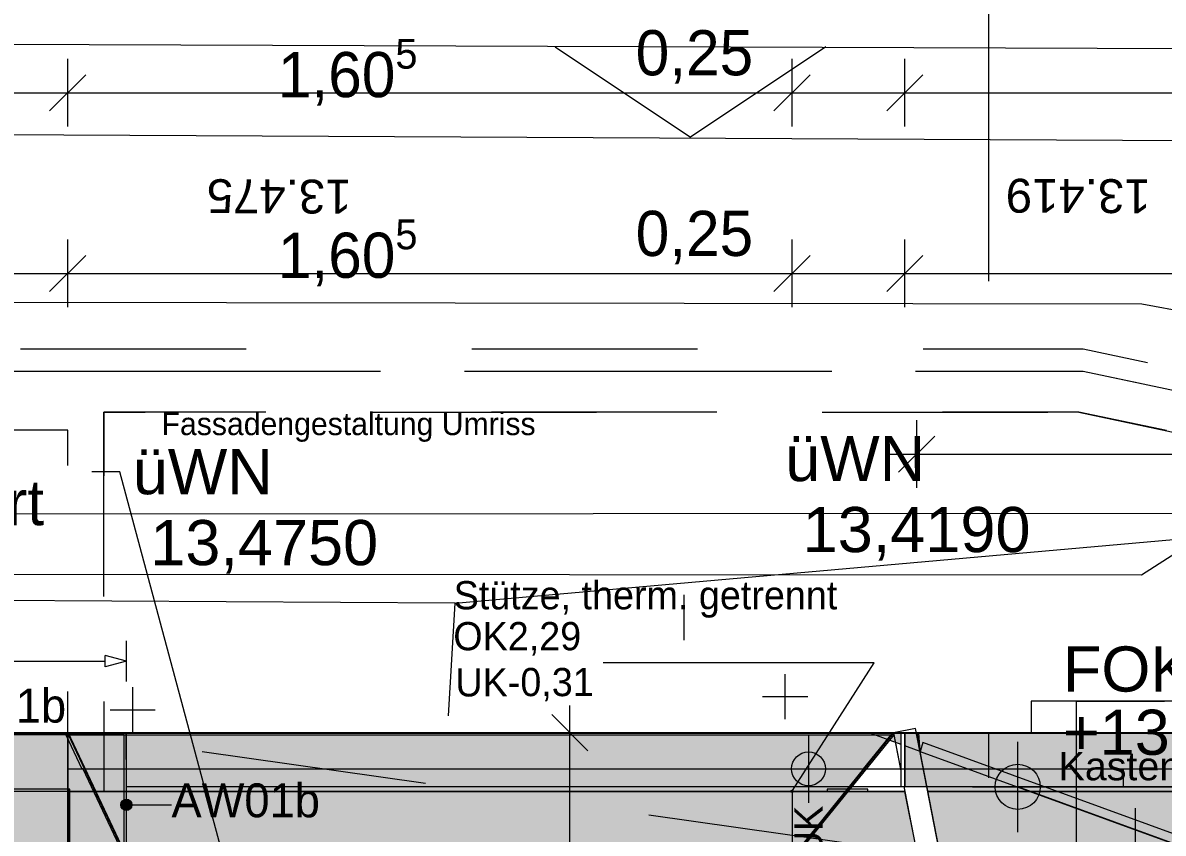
# Model space of a CAD drawing. Header units: metres. Extents: x -3.9 to 83, y -38 to 6.2.
# Drawn here: x 12.861 to 15.387, y -0.222 to 1.572 of the extents above; entities that cross this region are included whole.
import ezdxf

# ---------------------------------------------------------------- set-up
doc = ezdxf.new("R2010")
doc.units = ezdxf.units.M
doc.header["$MEASUREMENT"] = 0
doc.set_wipeout_variables(frame=1)
for name, pattern in [('Achse', [0.004, 0.002, -0.001, 0, -0.001]), ('Fernmeldewesen VERM', [0.03, 0.02, -0.01]), ('Schnittlinie', [0.006, 0.003, -0.0015, 0, -0.0015]), ('STROM VERM', [0.013, 0.008, -0.005]), ('Untersicht', [0.001, 0.0005, -0.0005]), ('Untersicht 1_1', [0.075, 0.025, -0.05]), ('Wipeout_Contour', [1, 0, -1])]:
    doc.linetypes.add(name, pattern=pattern)
for name, color, linetype in [('0._EG PP_2_000 Achsraster', 7, 'Continuous'), ('0._EG PP_2_110 Wand Aussen', 7, 'Continuous'), ('0._EG PP_2_140 Geländer transparent', 7, 'Continuous'), ('0._EG PP_2_150 Stütze', 7, 'Continuous'), ('0._EG PP_2_165 Fassadengestaltung Bänder', 7, 'Continuous'), ('0._EG PP_2_210 Decke', 7, 'Continuous'), ('0._EG PP_2_220 Bodenaufbau', 7, 'Continuous'), ('0._EG PP_2_221 Bodenaufbau - Terrassenbelag', 7, 'Continuous'), ('0._EG PP_2_240 Unterdämmung', 7, 'Continuous'), ('0._EG PP_2_250 Träger Unterzug', 7, 'Continuous'), ('0._EG PP_2_420 Rampe', 7, 'Continuous'), ('0._EG PP_2_570 Beschriftung 3D', 7, 'Continuous'), ('0._EG PP_2_851 Marker Schnitt', 7, 'Continuous'), ('0._EG PP_2_910 Allgemein Lageplan Höhen', 7, 'Continuous'), ('0._EG PP_2_915 Allgemein Beschriftung.x', 7, 'Continuous'), ('0._EG PP_2_945 Einreichplan Beschriftung', 7, 'Continuous'), ('0._EG PP_2_950 Polierplan Bemaßung', 7, 'Continuous'), ('0._EG PP_2_955 Polierplan Beschriftung', 7, 'Continuous'), ('0._EG PP_2_970 Brandschutz', 7, 'Continuous'), ('0._EG PP_2_Fernmeldewesen_Fernmeldekabel.verm', 7, 'Continuous'), ('0._EG PP_2_Kataster Grenzen_Grundstücksgrenze.verm', 7, 'Continuous'), ('0._EG PP_2_Neubau_840 Baulinien', 7, 'Continuous'), ('0._EG PP_2_Strom_Stromfreileitung.verm', 7, 'Continuous'), ('0._EG PP_2_Strom_Stromkabel.verm', 7, 'Continuous'), ('0._EG PP_2_ZUS_1_Punkte_Punkthöhe.verm', 7, 'Continuous')]:
    doc.layers.add(name, color=color, linetype=linetype)
doc.styles.add('ERSTELLTER_STIL_1', font='arial.ttf')
doc.styles.add('ERSTELLTER_STIL_2', font='')
doc.styles.add('ERSTELLTER_STIL_6', font='arial.ttf')
doc.styles.get('ERSTELLTER_STIL_2').set_extended_font_data('Eurostile')
doc.linetypes.add('Grenze Grundstück', pattern='A,0,[1,415_260415_PP_VA_1_3 0 EG1.Shx,S=0.00031746,R=0,X=0,Y=0],-0.04,0', length=0.04)

msp = doc.modelspace()

# ---------------------------------------------------------------- hatches: boundary and pattern name
at = {"layer": '0._EG PP_2_110 Wand Aussen', "linetype": 'Continuous', "lineweight": 13, "true_color": 0xff6400}
for points in [[(11.095, -0.005), (11.095, -0.125), (12.965, -0.125), (12.965, -0.005)], [(12.965, -0.125), (13.085, -0.005), (12.965, -0.005)], [(12.965, -0.125), (13.085, -0.125), (13.085, -0.005)], [(12.965, -0.125), (12.965, -2.805), (13.085, -2.805), (13.085, -0.125)]]:
    msp.add_hatch(color=30, dxfattribs=at).paths.add_polyline_path(points)
at = {"layer": '0._EG PP_2_110 Wand Aussen', "linetype": 'Continuous', "lineweight": 0, "true_color": 0x373737}
for points in [[(11.135, -0.125), (11.135, -0.13), (12.96, -0.13), (12.96, -0.125)], [(12.96, -0.13), (12.965, -0.125), (12.96, -0.125)], [(12.96, -0.13), (12.965, -0.13), (12.965, -0.125)], [(12.96, -0.13), (12.96, -2.925), (12.965, -2.925), (12.965, -0.13)]]:
    msp.add_hatch(color=250, dxfattribs=at).paths.add_polyline_path(points)
at = {"layer": '0._EG PP_2_110 Wand Aussen', "linetype": 'Continuous', "lineweight": 13, "true_color": 0x3f7f02}
for points in [[(12.78, -0.31), (12.96, -0.13), (12.78, -0.13)], [(12.78, -0.31), (12.96, -0.31), (12.96, -0.13)]]:
    msp.add_hatch(color=76, dxfattribs=at).paths.add_polyline_path(points)
at = {"layer": '0._EG PP_2_221 Bodenaufbau - Terrassenbelag', "linetype": 'Continuous', "lineweight": 0, "true_color": 0x191919}
msp.add_hatch(color=250, dxfattribs=at).paths.add_polyline_path([(13.6359, -1.43), (12.96, 0.0015), (12.96, -1.43)])
at = {"layer": '0._EG PP_2_915 Allgemein Beschriftung.x', "linetype": 'Continuous', "lineweight": 0, "true_color": 0x000000}
msp.add_hatch(color=18, dxfattribs=at).paths.add_polyline_path([(13.0775, -0.1597), (13.0785, -0.1645), (13.0812, -0.1685), (13.0852, -0.1712), (13.09, -0.1722), (13.0948, -0.1712), (13.0988, -0.1685), (13.1015, -0.1645), (13.1025, -0.1597), (13.1015, -0.1549), (13.0988, -0.1508), (13.0948, -0.1481), (13.09, -0.1472), (13.0852, -0.1481), (13.0812, -0.1508), (13.0785, -0.1549)])

# ---------------------------------------------------------------- linework, layer by layer
at = {"layer": '0._EG PP_2_110 Wand Aussen', "color": 7, "linetype": 'Continuous', "lineweight": 13, "ltscale": 1000}
for p, q in [((12.965, -0.005), (11.095, -0.005)), ((13.085, -0.005), (12.965, -0.005)), ((13.085, -0.005), (12.965, -0.005)), ((13.085, -0.125), (13.085, -0.005)), ((12.96, -0.125), (11.135, -0.125)), ((12.965, -0.125), (12.96, -0.125)), ((12.965, -0.125), (12.96, -0.125)), ((12.965, -0.13), (12.965, -0.125)), ((13.085, -2.805), (13.085, -0.125)), ((12.965, -2.925), (12.965, -0.13))]:
    msp.add_line(p, q, dxfattribs=at)
at = {"layer": '0._EG PP_2_110 Wand Aussen', "color": 7, "linetype": 'Continuous', "lineweight": 18, "ltscale": 1000}
for p, q in [((12.96, -0.13), (12.78, -0.13)), ((12.96, -0.13), (12.78, -0.13)), ((12.96, -0.31), (12.96, -0.13))]:
    msp.add_line(p, q, dxfattribs=at)
at = {"layer": '0._EG PP_2_110 Wand Aussen', "color": 7, "linetype": 'Continuous', "lineweight": 13, "ltscale": 1000, "flags": 128}
for points in [[(13.085, 0), (11.09, 0)], [(13.09, 0), (13.085, 0)], [(13.09, -2.8), (13.09, 0)]]:
    msp.add_lwpolyline(points, dxfattribs=at)
at = {"layer": '0._EG PP_2_210 Decke', "color": 7, "linetype": 'Continuous', "lineweight": 13, "ltscale": 1000, "true_color": 0xf4f4f4, "flags": 128}
msp.add_lwpolyline([(15.32, -3.11), (15.32, -2.93), (12.96, -2.93), (12.96, -0.13), (12.76, -0.13)], dxfattribs=at)
at = {"layer": '0._EG PP_2_220 Bodenaufbau', "color": 7, "linetype": 'Continuous', "lineweight": 18, "ltscale": 1000, "flags": 128}
for points in [[(13.0902, -0.1199), (13.0898, 0)], [(13.0904, -0.1199), (13.09, 0)]]:
    msp.add_lwpolyline(points, dxfattribs=at)
at = {"layer": '0._EG PP_2_221 Bodenaufbau - Terrassenbelag', "color": 7, "linetype": 'Continuous', "lineweight": 18, "ltscale": 1000, "flags": 128}
for points in [[(12.96, -1.43), (12.96, 0.0015)], [(12.96, 0.0015), (13.6359, -1.43)], [(12.956, -0.005), (12.9914, -0.08)], [(12.9631, -0.005), (12.9625, -0.005), (12.956, -0.005)], [(13.6347, -1.4291), (12.9622, -0.005)], [(13.6349, -1.429), (12.9625, -0.005)], [(13.6353, -1.4287), (12.9631, -0.005)], [(12.9935, -0.08), (12.9914, -0.08)], [(12.9935, -0.08), (13.6319, -1.431)], [(13.6322, -1.43), (14.7244, -0.08)], [(14.7244, -0.08), (14.7229, -0.08)]]:
    msp.add_lwpolyline(points, dxfattribs=at)
at = {"layer": '0._EG PP_2_240 Unterdämmung', "color": 30, "linetype": 'Untersicht', "lineweight": 13, "ltscale": 1000, "true_color": 0xff6400, "flags": 128}
msp.add_lwpolyline([(11.09, -0.13), (12.96, -0.13), (15.195, -0.13), (15.195, 0.07), (15.98, 0.07), (15.98, 0.6362), (15.21, 0.8), (11.09, 0.8)], dxfattribs=at)
at = {"layer": '0._EG PP_2_240 Unterdämmung', "color": 30, "linetype": 'Untersicht 1_1', "lineweight": 13, "ltscale": 1000, "true_color": 0xff6400, "flags": 128}
for points in [[(12.96, 0), (12.96, -0.13), (18.9846, -0.13), (18.9853, 0.07), (15.095, 0.07), (15.095, 0)], [(12.9618, -0.71), (18.6727, -0.71), (18.6746, -0.13), (12.9618, -0.13)]]:
    msp.add_lwpolyline(points, close=True, dxfattribs=at)
at = {"layer": '0._EG PP_2_250 Träger Unterzug', "color": 7, "linetype": 'Untersicht', "lineweight": 13, "ltscale": 1000, "flags": 128}
msp.add_lwpolyline([(12.96, -0.13), (12.96, -0.71)], dxfattribs=at)
at = {"layer": '0._EG PP_2_420 Rampe', "color": 7, "linetype": 'Continuous', "lineweight": 18, "ltscale": 1000, "flags": 128}
msp.add_lwpolyline([(12.96, -2.93), (12.96, -0.08)], dxfattribs=at)
at = {"layer": '0._EG PP_2_570 Beschriftung 3D', "color": 7, "linetype": 'Continuous', "lineweight": 13, "ltscale": 1000}
for q in [(14.7328, -0.125), (14.6428, -0.13)]:
    msp.add_line((14.7328, -0.13), q, dxfattribs=at)
at = {"layer": '0._EG PP_2_570 Beschriftung 3D', "color": 7, "linetype": 'Continuous', "lineweight": 13, "ltscale": 1000, "flags": 128}
msp.add_lwpolyline([(14.7328, -0.13), (14.7328, -0.125), (14.6428, -0.125), (14.6428, -0.13)], close=True, dxfattribs=at)
at = {"layer": '0._EG PP_2_570 Beschriftung 3D', "color": 7, "linetype": 'Continuous', "lineweight": 13, "ltscale": 1000}
msp.add_point((14.7328, -0.13), dxfattribs=at)
at = {"layer": '0._EG PP_2_851 Marker Schnitt', "color": 7, "linetype": 'Schnittlinie', "lineweight": 13, "ltscale": 1000}
msp.add_line((14.325, 4.805), (14.325, -35.645), dxfattribs=at)
at = {"layer": '0._EG PP_2_910 Allgemein Lageplan Höhen', "color": 7, "linetype": 'Continuous', "lineweight": 13, "ltscale": 1000}
for p, q in [((14.5497, 0.0298), (14.5497, 0.1298)), ((13.1042, 0.0009), (13.1042, 0.1009)), ((14.4997, 0.0798), (14.5997, 0.0798)), ((13.0542, 0.0509), (13.1542, 0.0509))]:
    msp.add_line(p, q, dxfattribs=at)
at = {"layer": '0._EG PP_2_915 Allgemein Beschriftung.x', "color": 7, "linetype": 'Continuous', "lineweight": 13, "ltscale": 1000}
for p, q in [((14.04, 1.5183), (14.34, 1.3183)), ((14.64, 1.5183), (14.34, 1.3183)), ((13.1025, -0.1597), (13.14, -0.1597)), ((13.14, -0.1597), (13.19, -0.1597))]:
    msp.add_line(p, q, dxfattribs=at)
msp.add_circle((13.09, -0.1597), 0.0125, dxfattribs=at)
at = {"layer": '0._EG PP_2_950 Polierplan Bemaßung', "color": 6, "linetype": 'Continuous', "lineweight": 13, "ltscale": 1000, "true_color": 0xfb02fe}
for p, q in [((12.96, 1.3419), (12.96, 1.4919)), ((14.565, 1.3419), (14.565, 1.4919)), ((14.815, 1.3419), (14.815, 1.4919)), ((13, 1.4569), (12.92, 1.3769)), ((14.605, 1.4569), (14.525, 1.3769)), ((14.855, 1.4569), (14.775, 1.3769)), ((12.78, 1.4169), (12.96, 1.4169)), ((12.96, 1.4169), (14.565, 1.4169)), ((14.565, 1.4169), (14.815, 1.4169)), ((14.815, 1.4169), (18.6746, 1.4169)), ((14.8412, 0.5419), (14.8412, 0.6919)), ((14.8812, 0.6569), (14.8012, 0.5769)), ((14.7812, 0.6169), (14.8412, 0.6169)), ((14.8412, 0.6169), (18.5436, 0.6169)), ((14.0725, 0), (14.0725, 0.06)), ((14.1125, -0.04), (14.0325, 0.04)), ((14.1475, 0), (13.9975, 0)), ((14.0725, -0.85), (14.0725, 0))]:
    msp.add_line(p, q, dxfattribs=at)
at = {"layer": '0._EG PP_2_950 Polierplan Bemaßung', "color": 76, "linetype": 'Continuous', "lineweight": 13, "ltscale": 1000, "true_color": 0x3f7f02}
for p, q in [((12.96, 0.9419), (12.96, 1.0919)), ((14.565, 0.9419), (14.565, 1.0919)), ((14.815, 0.9419), (14.815, 1.0919)), ((13, 1.0569), (12.92, 0.9769)), ((14.605, 1.0569), (14.525, 0.9769)), ((14.855, 1.0569), (14.775, 0.9769)), ((12.78, 1.0169), (12.96, 1.0169)), ((12.96, 1.0169), (14.565, 1.0169)), ((14.565, 1.0169), (14.815, 1.0169)), ((14.815, 1.0169), (18.6746, 1.0169)), ((14.6015, -0.005), (14.6015, -0.155)), ((14.5265, -0.08), (14.6765, -0.08))]:
    msp.add_line(p, q, dxfattribs=at)
msp.add_circle((14.6015, -0.08), 0.0375, dxfattribs=at)
at = {"layer": '0._EG PP_2_955 Polierplan Beschriftung', "color": 7, "linetype": 'Continuous', "lineweight": 13, "ltscale": 1000}
for p, q in [((13.0758, 0.5776), (13.0133, 0.5776)), ((13.3594, -0.4776), (13.0758, 0.5776)), ((14.7472, 0.1545), (14.1462, 0.1545)), ((14.5663, -0.1279), (14.7472, 0.1545))]:
    msp.add_line(p, q, dxfattribs=at)
msp.add_circle((14.565, -0.13), 0.0025, dxfattribs=at)
at = {"layer": '0._EG PP_2_970 Brandschutz', "color": 16, "linetype": 'Continuous', "lineweight": 13, "ltscale": 1000, "true_color": 0x7e0000}
for p, q in [((13.09, 0.1131), (13.09, 0.2036)), ((11.1367, 0.1584), (13.0433, 0.1584)), ((13.0433, 0.1459), (13.0433, 0.1709)), ((13.09, 0.1584), (13.0433, 0.1709)), ((13.09, 0.1584), (13.0433, 0.1459))]:
    msp.add_line(p, q, dxfattribs=at)
at = {"layer": '0._EG PP_2_Fernmeldewesen_Fernmeldekabel.verm', "color": 3, "linetype": 'Fernmeldewesen VERM', "lineweight": 0, "ltscale": 1000}
for p, q in [((22.8486, 0.4898), (-0.2913, 0.4754)), ((13.8176, 0.2868), (15.4104, 0.4277)), ((13.8176, 0.2868), (-0.0132, 0.3703)), ((13.8176, 0.2868), (13.803, 0.0371))]:
    msp.add_line(p, q, dxfattribs=at)
at = {"layer": '0._EG PP_2_Strom_Stromfreileitung.verm', "color": 8, "linetype": 'Continuous', "lineweight": 13, "ltscale": 1000}
msp.add_line((22.8486, 1.2735), (-3.9335, 1.4075), dxfattribs=at)
at = {"layer": '0._EG PP_2_Strom_Stromkabel.verm', "color": 1, "linetype": 'STROM VERM', "lineweight": 0, "ltscale": 1000}
for p, q in [((15.34, 0.9491), (-0.0472, 0.971)), ((15.4596, 0.9269), (15.34, 0.9491)), ((15.4602, 0.4266), (15.339, 0.349)), ((15.339, 0.349), (9.188, 0.3517))]:
    msp.add_line(p, q, dxfattribs=at)
at = {"layer": '0._EG PP_2_Strom_Stromkabel.verm', "color": 8, "linetype": 'STROM VERM', "lineweight": 0, "ltscale": 1000, "flags": 128}
msp.add_lwpolyline([(-0.0449, 1.3711), (-0.0412, 1.571), (19.0107, 1.5019), (19.007, 1.3019)], close=True, dxfattribs=at)

# ---------------------------------------------------------------- texts
at = {"layer": '0._EG PP_2_910 Allgemein Lageplan Höhen', "color": 7, "linetype": 'Continuous', "lineweight": 13, "char_height": 0.1, "attachment_point": 1, "style": 'ERSTELLTER_STIL_1'}
for s, insert in [('\\A1;{\\pql;\\fArial|b0|i0|c0|p0;\\W1.000000;üWN}', (14.5497, 0.657)), ('\\A1;{\\pql;\\fArial|b0|i0|c0|p0;\\W1.000000;üWN}', (13.1042, 0.628)), ('\\A1;{\\pql;\\fArial|b0|i0|c0|p0;\\W1.000000; 13,4190}', (14.5497, 0.4998)), ('\\A1;{\\pql;\\fArial|b0|i0|c0|p0;\\W1.000000; 13,4750}', (13.1042, 0.4709))]:
    msp.add_mtext(s, dxfattribs=dict(at, insert=insert))
at = {"layer": '0._EG PP_2_915 Allgemein Beschriftung.x', "color": 7, "linetype": 'Continuous', "lineweight": 13, "char_height": 0.075, "attachment_point": 4, "style": 'ERSTELLTER_STIL_2'}
for insert in [(12.6277, 0.0594), (13.19, -0.1503)]:
    msp.add_mtext('\\A1;{\\pql;\\fEurostile|b0|i0|c0|p0;\\W1.000000;AW01b}', dxfattribs=dict(at, insert=insert))
at = {"layer": '0._EG PP_2_945 Einreichplan Beschriftung', "color": 7, "linetype": 'Continuous', "lineweight": 13, "insert": (13.1681, 0.6438), "char_height": 0.05, "attachment_point": 7, "style": 'ERSTELLTER_STIL_2'}
msp.add_mtext('\\A1;{\\pql;\\fEurostile|b0|i0|c0|p0;\\W1.000000;Fassadengestaltung Umriss}', dxfattribs=at)
at = {"layer": '0._EG PP_2_950 Polierplan Bemaßung', "color": 6, "linetype": 'Continuous', "lineweight": 13, "true_color": 0xfb02fe, "insert": (14.2186, 1.4369), "char_height": 0.1, "width": 0.306373, "attachment_point": 7, "style": 'ERSTELLTER_STIL_2'}
msp.add_mtext('\\A1;{\\pql;\\fEurostile|b0|i0|c0|p0;\\W1.000000;0,25}', dxfattribs=at)
at = {"layer": '0._EG PP_2_950 Polierplan Bemaßung', "color": 6, "linetype": 'Continuous', "lineweight": 13, "true_color": 0xfb02fe, "insert": (13.4258, 1.3779), "char_height": 0.1, "attachment_point": 7, "style": 'ERSTELLTER_STIL_2'}
msp.add_mtext('\\A1;{\\pql;\\fEurostile|b0|i0|c0|p0;\\W1.000000;1,60\\fEurostile|b0|i0|c0|p0;\\W1.000000;\\A1{\\H.66x;\\S5^  ;}}', dxfattribs=at)
at = {"layer": '0._EG PP_2_950 Polierplan Bemaßung', "color": 76, "linetype": 'Continuous', "lineweight": 13, "true_color": 0x3f7f02, "insert": (14.2186, 1.0369), "char_height": 0.1, "width": 0.306373, "attachment_point": 7, "style": 'ERSTELLTER_STIL_2'}
msp.add_mtext('\\A1;{\\pql;\\fEurostile|b0|i0|c0|p0;\\W1.000000;0,25}', dxfattribs=at)
at = {"layer": '0._EG PP_2_950 Polierplan Bemaßung', "color": 76, "linetype": 'Continuous', "lineweight": 13, "true_color": 0x3f7f02, "insert": (13.4258, 0.9779), "char_height": 0.1, "attachment_point": 7, "style": 'ERSTELLTER_STIL_2'}
msp.add_mtext('\\A1;{\\pql;\\fEurostile|b0|i0|c0|p0;\\W1.000000;1,60\\fEurostile|b0|i0|c0|p0;\\W1.000000;\\A1{\\H.66x;\\S5^  ;}}', dxfattribs=at)
at = {"layer": '0._EG PP_2_950 Polierplan Bemaßung', "color": 7, "linetype": 'Continuous', "lineweight": 13, "insert": (15.1651, 0.0618), "char_height": 0.1, "attachment_point": 7, "style": 'ERSTELLTER_STIL_1'}
msp.add_mtext('\\A1;{\\pql;\\fArial|b0|i0|c0|p0;\\W1.000000;FOK -0,22\\fArial|b0|i0|c0|p0;\\W1.000000;\\A1{\\H.66x;\\S5^  ;}\\fArial|b0|i0|c0|p0;\\W1.000000; /}', dxfattribs=at)
at = {"layer": '0._EG PP_2_950 Polierplan Bemaßung', "color": 76, "linetype": 'Continuous', "lineweight": 13, "true_color": 0x3f7f02, "insert": (14.6515, -0.6912), "char_height": 0.0625, "width": 0.536179, "attachment_point": 7, "rotation": 90, "style": 'ERSTELLTER_STIL_2'}
msp.add_mtext('\\A1;{\\pql;\\fEurostile|b0|i0|c0|p0;\\W1.000000;Rampe RDUK}', dxfattribs=at)
at = {"layer": '0._EG PP_2_955 Polierplan Beschriftung', "color": 7, "linetype": 'Continuous', "lineweight": 13, "insert": (11.2872, 0.575), "char_height": 0.1, "attachment_point": 4, "line_spacing_factor": 0.968043, "style": 'ERSTELLTER_STIL_2'}
msp.add_mtext('\\A1;{\\pql;\\fEurostile|b0|i0|c0|p0;\\W1.000000;Gegensprechanlage\\P\\pql;\\fEurostile|b0|i0|c0|p0;\\W1.000000;in Postfachanlage integriert}', dxfattribs=at)
at = {"layer": '0._EG PP_2_955 Polierplan Beschriftung', "color": 7, "linetype": 'Continuous', "lineweight": 13, "char_height": 0.0625, "style": 'ERSTELLTER_STIL_2'}
for s, insert, attachment_point in [('\\A1;{\\pql;\\fEurostile|b0|i0|c0|p0;\\W1.000000;Stütze, therm. getrennt}', (13.8152, 0.2543), 7), ('\\A1;{\\pqr;\\pt0,1;\\fEurostile|b0|i0|c0|p0;\\W1.000000;OK}', (13.9352, 0.245), 3), ('\\A1;{\\pql;\\pt0,1;\\fEurostile|b0|i0|c0|p0;\\W1.000000;2,29\\fEurostile|b0|i0|c0|p0;\\W1.000000;\\A1{\\H.66x;\\S^  ;}\\fEurostile|b0|i0|c0|p0;\\W1.000000;\\fEurostile|b0|i0|c0|p0;\\W1.000000;\\A1{\\H.66x;\\S^  ;}\\fEurostile|b0|i0|c0|p0;\\W1.000000;\\fEurostile|b0|i0|c0|p0;\\W1.000000;\\fEurostile|b0|i0|c0|p0;\\W1.000000;\\fEurostile|b0|i0|c0|p0;\\W1.000000;\\fEurostile|b0|i0|c0|p0;\\W1.000000;\\fEurostile|b0|i0|c0|p0;\\W1.000000;\\fEurostile|b0|i0|c0|p0;\\W1.000000;\\A1{\\H.66x;\\S^  ;}\\fEurostile|b0|i0|c0|p0;\\W1.000000;\\fEurostile|b0|i0|c0|p0;\\W1.000000;\\A1{\\H.66x;\\S^  ;}\\fEurostile|b0|i0|c0|p0;\\W1.000000;\\fEurostile|b0|i0|c0|p0;\\W1.000000;\\fEurostile|b0|i0|c0|p0;\\W1.000000;\\fEurostile|b0|i0|c0|p0;\\W1.000000;\\fEurostile|b0|i0|c0|p0;\\W1.000000;\\fEurostile|b0|i0|c0|p0;\\W1.000000;\\fEurostile|b0|i0|c0|p0;\\W1.000000;\\A1{\\H.66x;\\S^  ;}\\fEurostile|b0|i0|c0|p0;\\W1.000000;\\fEurostile|b0|i0|c0|p0;\\W1.000000;\\A1{\\H.66x;\\S^  ;}\\fEurostile|b0|i0|c0|p0;\\W1.000000;\\fEurostile|b0|i0|c0|p0;\\W1.000000;\\fEurostile|b0|i0|c0|p0;\\W1.000000;\\fEurostile|b0|i0|c0|p0;\\W1.000000;\\fEurostile|b0|i0|c0|p0;\\W1.000000;\\fEurostile|b0|i0|c0|p0;\\W1.000000;\\fEurostile|b0|i0|c0|p0;\\W1.000000;\\A1{\\H.66x;\\S^  ;}\\fEurostile|b0|i0|c0|p0;\\W1.000000;\\fEurostile|b0|i0|c0|p0;\\W1.000000;\\fEurostile|b0|i0|c0|p0;\\W1.000000;\\fEurostile|b0|i0|c0|p0;\\W1.000000;\\fEurostile|b0|i0|c0|p0;\\W1.000000;\\fEurostile|b0|i0|c0|p0;\\W1.000000;\\fEurostile|b0|i0|c0|p0;\\W1.000000;\\fEurostile|b0|i0|c0|p0;\\W1.000000;\\fEurostile|b0|i0|c0|p0;\\W1.000000;\\fEurostile|b0|i0|c0|p0;\\W1.000000;\\fEurostile|b0|i0|c0|p0;\\W1.000000;\\fEurostile|b0|i0|c0|p0;\\W1.000000;\\fEurostile|b0|i0|c0|p0;\\W1.000000;\\fEurostile|b0|i0|c0|p0;\\W1.000000;\\fEurostile|b0|i0|c0|p0;\\W1.000000;\\fEurostile|b0|i0|c0|p0;\\W1.000000;\\fEurostile|b0|i0|c0|p0;\\W1.000000;\\fEurostile|b0|i0|c0|p0;\\W1.000000;\\fEurostile|b0|i0|c0|p0;\\W1.000000;}', (13.9352, 0.245), 1), ('\\A1;{\\pqr;\\pt0,1;\\fEurostile|b0|i0|c0|p0;\\W1.000000;UK}', (13.9352, 0.1428), 3), ('\\A1;{\\pql;\\pt0,1;\\fEurostile|b0|i0|c0|p0;\\W1.000000;-0,31\\fEurostile|b0|i0|c0|p0;\\W1.000000;\\A1{\\H.66x;\\S^  ;}\\fEurostile|b0|i0|c0|p0;\\W1.000000;\\fEurostile|b0|i0|c0|p0;\\W1.000000;\\A1{\\H.66x;\\S^  ;}\\fEurostile|b0|i0|c0|p0;\\W1.000000;\\fEurostile|b0|i0|c0|p0;\\W1.000000;\\fEurostile|b0|i0|c0|p0;\\W1.000000;\\fEurostile|b0|i0|c0|p0;\\W1.000000;\\fEurostile|b0|i0|c0|p0;\\W1.000000;\\fEurostile|b0|i0|c0|p0;\\W1.000000;\\fEurostile|b0|i0|c0|p0;\\W1.000000;\\A1{\\H.66x;\\S^  ;}\\fEurostile|b0|i0|c0|p0;\\W1.000000;\\fEurostile|b0|i0|c0|p0;\\W1.000000;\\A1{\\H.66x;\\S^  ;}\\fEurostile|b0|i0|c0|p0;\\W1.000000;\\fEurostile|b0|i0|c0|p0;\\W1.000000;\\fEurostile|b0|i0|c0|p0;\\W1.000000;\\fEurostile|b0|i0|c0|p0;\\W1.000000;\\fEurostile|b0|i0|c0|p0;\\W1.000000;\\fEurostile|b0|i0|c0|p0;\\W1.000000;\\fEurostile|b0|i0|c0|p0;\\W1.000000;\\A1{\\H.66x;\\S^  ;}\\fEurostile|b0|i0|c0|p0;\\W1.000000;\\fEurostile|b0|i0|c0|p0;\\W1.000000;\\A1{\\H.66x;\\S^  ;}\\fEurostile|b0|i0|c0|p0;\\W1.000000;\\fEurostile|b0|i0|c0|p0;\\W1.000000;\\fEurostile|b0|i0|c0|p0;\\W1.000000;\\fEurostile|b0|i0|c0|p0;\\W1.000000;\\fEurostile|b0|i0|c0|p0;\\W1.000000;\\fEurostile|b0|i0|c0|p0;\\W1.000000;\\fEurostile|b0|i0|c0|p0;\\W1.000000;\\A1{\\H.66x;\\S^  ;}\\fEurostile|b0|i0|c0|p0;\\W1.000000;\\fEurostile|b0|i0|c0|p0;\\W1.000000;\\fEurostile|b0|i0|c0|p0;\\W1.000000;\\fEurostile|b0|i0|c0|p0;\\W1.000000;\\fEurostile|b0|i0|c0|p0;\\W1.000000;\\fEurostile|b0|i0|c0|p0;\\W1.000000;\\fEurostile|b0|i0|c0|p0;\\W1.000000;\\fEurostile|b0|i0|c0|p0;\\W1.000000;\\fEurostile|b0|i0|c0|p0;\\W1.000000;\\fEurostile|b0|i0|c0|p0;\\W1.000000;\\fEurostile|b0|i0|c0|p0;\\W1.000000;\\fEurostile|b0|i0|c0|p0;\\W1.000000;\\fEurostile|b0|i0|c0|p0;\\W1.000000;\\fEurostile|b0|i0|c0|p0;\\W1.000000;\\fEurostile|b0|i0|c0|p0;\\W1.000000;\\fEurostile|b0|i0|c0|p0;\\W1.000000;\\fEurostile|b0|i0|c0|p0;\\W1.000000;\\fEurostile|b0|i0|c0|p0;\\W1.000000;\\fEurostile|b0|i0|c0|p0;\\W1.000000;}', (13.9352, 0.1434), 1)]:
    msp.add_mtext(s, dxfattribs=dict(at, insert=insert, attachment_point=attachment_point))
at = {"layer": '0._EG PP_2_ZUS_1_Punkte_Punkthöhe.verm', "color": 6, "linetype": 'Continuous', "lineweight": 0, "char_height": 0.075, "attachment_point": 7, "rotation": 179.7403, "style": 'ERSTELLTER_STIL_6'}
for s, insert in [('\\A1;{\\pql;\\fHelvetica|b0|i0|c0|p0;\\W1.000000;13.475}', (13.5889, 1.2252)), ('\\A1;{\\pql;\\fHelvetica|b0|i0|c0|p0;\\W1.000000;13.419}', (15.3594, 1.2262))]:
    msp.add_mtext(s, dxfattribs=dict(at, insert=insert))

# ---------------------------------------------------------------- next in the draw order: wipeouts: each hides what was drawn before it
at = {"color": 254, "linetype": 'Wipeout_Contour', "lineweight": 0, "ltscale": 106.667172}
msp.add_wipeout([(14.7897, 0), (14.815, -0.13), (14.8651, -0.38), (14.8636, -0.38), (15.3342, -2.802), (15.3833, -2.7924), (14.8388, 0.0095)], dxfattribs=at).dxf.layer = '0._EG PP_2_140 Geländer transparent'

# ---------------------------------------------------------------- next in the draw order: hatches: boundary and pattern name
at = {"layer": '0._EG PP_2_150 Stütze', "linetype": 'Continuous', "lineweight": 13, "true_color": 0x3f7f02}
msp.add_hatch(color=76, dxfattribs=at).paths.add_polyline_path([(14.565, -0.38), (14.8651, -0.38), (14.8151, -0.13), (14.565, -0.13)])
at = {"layer": '0._EG PP_2_220 Bodenaufbau', "linetype": 'Continuous', "lineweight": 0, "true_color": 0x111111}
for points in [[(14.8492, -0.0413), (14.8412, 0), (14.7356, 0)], [(18.559, -1.3916), (14.8492, -0.0413), (15.1324, -1.4985), (18.5586, -1.4985)], [(18.6746, -0.1199), (15.0651, -0.1199), (18.559, -1.3916), (18.5591, -1.3396), (18.6706, -1.3399)]]:
    msp.add_hatch(color=250, dxfattribs=at).paths.add_polyline_path(points)
at = {"layer": '0._EG PP_2_221 Bodenaufbau - Terrassenbelag', "linetype": 'Continuous', "lineweight": 0, "true_color": 0x191919}
msp.add_hatch(color=250, dxfattribs=at).paths.add_polyline_path([(13.6353, -1.4287), (14.7907, -0.005), (12.9631, -0.005)])
at = {"layer": '0._EG PP_2_950 Polierplan Bemaßung', "linetype": 'Continuous', "lineweight": 0, "true_color": 0x000000}
for points in [[(15.0651, -0.1199), (15.1151, -0.1199), (15.1113, -0.1008), (15.1004, -0.0846), (15.0842, -0.0737), (15.0651, -0.0699)], [(15.0651, -0.1199), (15.0151, -0.1199), (15.0189, -0.1391), (15.0297, -0.1553), (15.0459, -0.1661), (15.0651, -0.1699)]]:
    msp.add_hatch(color=18, dxfattribs=at).paths.add_polyline_path(points)

# ---------------------------------------------------------------- next in the draw order: linework, layer by layer
at = {"layer": '0._EG PP_2_000 Achsraster', "color": 5, "linetype": 'Achse', "lineweight": 0, "ltscale": 1000}
msp.add_line((15, 3), (15, -36), dxfattribs=at)
at = {"layer": '0._EG PP_2_140 Geländer transparent', "color": 7, "linetype": 'Continuous', "lineweight": 18, "ltscale": 1000, "flags": 128}
for points in [[(14.8388, 0.0095), (14.7897, 0)], [(14.7897, 0), (14.815, -0.13)], [(15.3833, -2.7924), (14.8388, 0.0095)]]:
    msp.add_lwpolyline(points, dxfattribs=at)
at = {"layer": '0._EG PP_2_150 Stütze', "color": 7, "linetype": 'Continuous', "lineweight": 13, "ltscale": 1000, "flags": 128}
msp.add_lwpolyline([(14.565, -0.38), (14.8651, -0.38), (14.8151, -0.13), (14.565, -0.13)], close=True, dxfattribs=at)
at = {"layer": '0._EG PP_2_220 Bodenaufbau', "color": 7, "linetype": 'Continuous', "lineweight": 18, "ltscale": 1000, "flags": 128}
for points in [[(14.7356, 0), (14.8412, 0)], [(14.8492, -0.0413), (14.7356, 0)], [(14.8462, 0), (14.8423, 0), (14.8412, 0)], [(14.8412, 0), (14.8492, -0.0413)], [(14.8492, -0.0413), (14.8487, -0.0349), (14.8485, -0.0321), (14.8462, 0)], [(14.855, -0.0219), (14.8499, -0.0391), (14.8497, -0.0398), (14.8492, -0.0413)], [(18.5589, -1.37), (14.855, -0.0219)], [(15.1324, -1.4985), (14.8492, -0.0413)], [(14.8492, -0.0413), (18.559, -1.3916)], [(18.559, -1.3916), (15.0651, -0.1199)], [(15.0651, -0.1199), (18.6746, -0.1199)]]:
    msp.add_lwpolyline(points, dxfattribs=at)
at = {"layer": '0._EG PP_2_221 Bodenaufbau - Terrassenbelag', "color": 7, "linetype": 'Continuous', "lineweight": 18, "ltscale": 1000, "flags": 128}
for points in [[(12.9631, -0.005), (14.7907, -0.005)], [(13.6338, -1.43), (14.7896, -0.0009)], [(13.6339, -1.43), (14.7897, -0.0009)], [(13.6342, -1.43), (14.7899, -0.001)], [(14.7907, -0.005), (13.6353, -1.4287)], [(14.787, -0.0007), (14.7229, -0.08)], [(14.7899, -0.001), (14.787, -0.0007)], [(14.7899, -0.001), (15.0676, -1.43)]]:
    msp.add_lwpolyline(points, dxfattribs=at)
at = {"layer": '0._EG PP_2_420 Rampe', "color": 7, "linetype": 'Continuous', "lineweight": 18, "ltscale": 1000, "flags": 128}
for points in [[(15.2992, -0.1199), (15.2992, -0.08)], [(15.2992, -0.1199), (18.5412, -0.1199)]]:
    msp.add_lwpolyline(points, dxfattribs=at)
at = {"layer": '0._EG PP_2_950 Polierplan Bemaßung', "color": 7, "linetype": 'Continuous', "lineweight": 13, "ltscale": 1000}
for p, q in [((15.0651, -0.2199), (15.0651, -0.0199)), ((14.9651, -0.1199), (15.1651, -0.1199))]:
    msp.add_line(p, q, dxfattribs=at)
msp.add_circle((15.0651, -0.1199), 0.05, dxfattribs=at)

# ---------------------------------------------------------------- next in the draw order: texts
at = {"layer": '0._EG PP_2_915 Allgemein Beschriftung.x', "color": 7, "linetype": 'Continuous', "lineweight": 13, "insert": (15.1556, -0.0429), "char_height": 0.0625, "attachment_point": 1, "style": 'ERSTELLTER_STIL_6'}
msp.add_mtext('\\A1;{\\pql;\\fHelvetica|b0|i0|c0|p0;\\W1.000000;Kastenrinne}', dxfattribs=at)
at = {"layer": '0._EG PP_2_950 Polierplan Bemaßung', "color": 7, "linetype": 'Continuous', "lineweight": 13, "insert": (15.1651, -0.0782), "char_height": 0.1, "attachment_point": 7, "style": 'ERSTELLTER_STIL_1'}
msp.add_mtext('\\A1;{\\pql;\\fArial|b0|i0|c0|p0;\\W1.000000;+13,37\\fArial|b0|i0|c0|p0;\\W1.000000;\\A1{\\H.66x;\\S5^  ;}\\fArial|b0|i0|c0|p0;\\W1.000000;üWN}', dxfattribs=at)

# ---------------------------------------------------------------- next in the draw order: wipeouts: each hides what was drawn before it
at = {"color": 254, "linetype": 'Wipeout_Contour', "lineweight": 0, "ltscale": 59.278163}
msp.add_wipeout([(14.8151, 0), (14.8066, 0), (14.8066, -0.1199), (14.8151, -0.1199)], dxfattribs=at).dxf.layer = '0._EG PP_2_220 Bodenaufbau'

# ---------------------------------------------------------------- next in the draw order: hatches: boundary and pattern name
at = {"layer": '0._EG PP_2_220 Bodenaufbau', "linetype": 'Continuous', "lineweight": 0, "true_color": 0x000000}
msp.add_hatch(color=18, dxfattribs=at).paths.add_polyline_path([(14.8151, 0), (14.8151, -0.1199), (18.5439, -0.1199), (18.5444, 0)])

# ---------------------------------------------------------------- next in the draw order: linework, layer by layer
at = {"layer": '0._EG PP_2_000 Achsraster', "color": 5, "linetype": 'Achse', "lineweight": 0, "ltscale": 1000}
msp.add_line((-1.5, 0), (21, 0), dxfattribs=at)
at = {"layer": '0._EG PP_2_165 Fassadengestaltung Bänder', "color": 7, "linetype": 'Untersicht', "lineweight": 13, "ltscale": 1000, "flags": 128}
msp.add_lwpolyline([(0, 0), (0, 0.0617), (3.72, 0.85), (5.89, 0.85), (13.09, 0.85), (15.21, 0.85), (18.985, 0.05), (18.985, 0), (18.935, 0), (18.935, 0.0074), (15.21, 0.8), (3.72, 0.8)], close=True, dxfattribs=at)
at = {"layer": '0._EG PP_2_210 Decke', "color": 8, "linetype": 'Untersicht', "lineweight": 13, "ltscale": 1000, "flags": 128}
for points in [[(15.89, 0.07), (15.89, 0.5633), (15.2005, 0.71), (13.04, 0.71), (13.04, -0.13), (12.96, -0.13), (12.96, 0.67), (3.705, 0.67), (3.705, 0.07), (0, 0.07)], [(13.09, -0.4), (15.195, -0.4), (15.195, 0.07), (18.9853, 0.07), (18.985, 0)]]:
    msp.add_lwpolyline(points, dxfattribs=at)
at = {"layer": '0._EG PP_2_210 Decke', "color": 7, "linetype": 'Untersicht', "lineweight": 13, "ltscale": 1000, "true_color": 0xf4f4f4, "flags": 128}
msp.add_lwpolyline([(15.2005, 0.71), (15.89, 0.5633), (15.89, -0.13), (15.325, -0.13), (15.325, -0.71), (12.96, -0.71), (12.96, -0.13), (13.04, -0.13), (13.04, 0.71)], close=True, dxfattribs=at)
at = {"layer": '0._EG PP_2_220 Bodenaufbau', "color": 7, "linetype": 'Continuous', "lineweight": 18, "ltscale": 1000, "flags": 128}
for points in [[(14.8066, -0.1199), (14.8066, 0)], [(14.8151, 0), (14.8066, 0)], [(14.8151, 0), (18.5444, 0)], [(13.09, 0), (14.8151, 0)], [(14.8151, -0.1199), (14.8151, 0)], [(14.8151, 0), (14.8151, -0.1199)], [(14.8151, -0.1199), (13.0904, -0.1199)], [(14.8151, -0.1199), (14.8066, -0.1199)], [(18.5439, -0.1199), (14.8151, -0.1199)]]:
    msp.add_lwpolyline(points, dxfattribs=at)
at = {"layer": '0._EG PP_2_250 Träger Unterzug', "color": 7, "linetype": 'Untersicht', "lineweight": 13, "ltscale": 1000, "flags": 128}
msp.add_lwpolyline([(12.96, -0.13), (18.8546, -0.13)], dxfattribs=at)
at = {"layer": '0._EG PP_2_420 Rampe', "color": 7, "linetype": 'Continuous', "lineweight": 18, "ltscale": 1000, "flags": 128}
msp.add_lwpolyline([(12.96, -0.08), (15.2992, -0.08), (18.5356, -0.08)], dxfattribs=at)
at = {"layer": '0._EG PP_2_950 Polierplan Bemaßung', "color": 30, "linetype": 'Untersicht', "lineweight": 13, "ltscale": 1000, "true_color": 0xff6400}
msp.add_line((16.7231, -0.5336), (12.96, 0), dxfattribs=at)
at = {"layer": '0._EG PP_2_Kataster Grenzen_Grundstücksgrenze.verm', "color": 96, "linetype": 'Continuous', "lineweight": 13, "ltscale": 1000, "true_color": 0x007e00}
msp.add_line((0.1, 0), (18.8876, -0.0005), dxfattribs=at)
at = {"layer": '0._EG PP_2_Neubau_840 Baulinien', "color": 1, "linetype": 'Continuous', "lineweight": 25, "ltscale": 1000, "true_color": 0xfb0106, "flags": 128}
msp.add_lwpolyline([(-3.9335, 0.0223), (0, 0), (18.985, 0), (22.8486, -0.0032)], dxfattribs=at)
at = {"layer": '0._EG PP_2_Neubau_840 Baulinien', "color": 76, "linetype": 'Grenze Grundstück', "lineweight": 13, "ltscale": 1000, "true_color": 0x3f7f02, "flags": 128}
msp.add_lwpolyline([(0, -0.0002), (18.985, -0.0012), (18.958, -11.4452), (18.9035, -19.5703), (18.8486, -31.3281), (0.0665, -34.0269), (0.0564, -12.2031)], close=True, dxfattribs=at)

doc.saveas('drawing.dxf')
